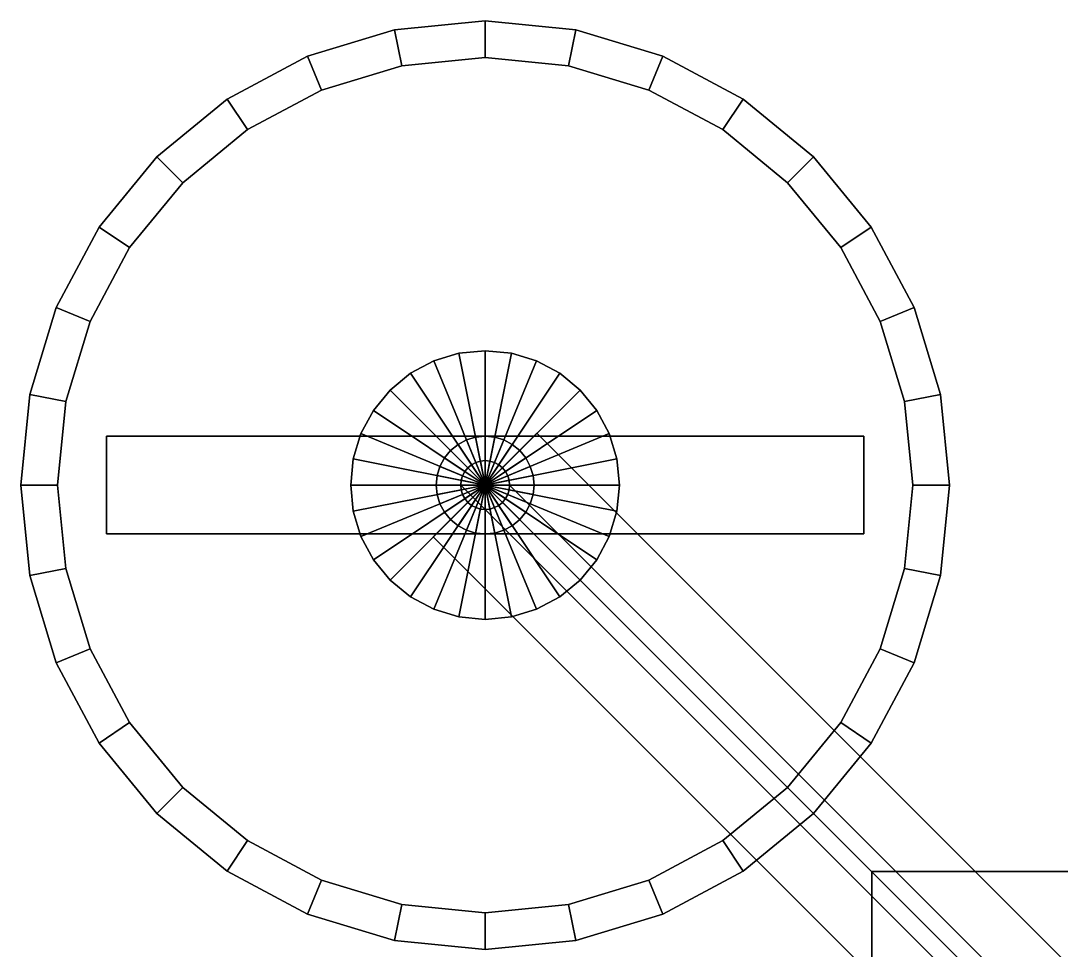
# Model space of a CAD drawing. Extents: x -65 to 400, y -475 to 105.
# Drawn here: x -50.82 to -8.25, y 12.79 to 50.82 of the extents above; entities that cross this region are included whole.
import ezdxf

# ---------------------------------------------------------------- set-up
doc = ezdxf.new("R2010")
doc.units = 0
for name, color, linetype in [('DRONE_FRAME', 8, 'CONTINUOUS'), ('DRONE_MOTORS', 1, 'CONTINUOUS'), ('GROUND', 8, 'CONTINUOUS'), ('POWER', 1, 'CONTINUOUS')]:
    doc.layers.add(name, color=color, linetype=linetype)

msp = doc.modelspace()

# ---------------------------------------------------------------- linework, layer by layer
at = {"layer": 'DRONE_FRAME'}
for points in [[(-31.82, 50.82), (-35.527, 50.455), (-35.527, 50.455, 23), (-31.82, 50.82, 23)], [(-31.82, 50.82), (-35.527, 50.455), (-35.234, 48.984), (-31.82, 49.32)], [(-31.82, 50.82, 23), (-35.527, 50.455, 23), (-35.234, 48.984, 23), (-31.82, 49.32, 23)], [(-28.113, 50.455), (-31.82, 50.82), (-31.82, 50.82, 23), (-28.113, 50.455, 23)], [(-28.113, 50.455), (-31.82, 50.82), (-31.82, 49.32), (-28.406, 48.984)], [(-28.113, 50.455, 23), (-31.82, 50.82, 23), (-31.82, 49.32, 23), (-28.406, 48.984, 23)], [(-35.527, 50.455), (-39.091, 49.374), (-39.091, 49.374, 23), (-35.527, 50.455, 23)], [(-35.527, 50.455), (-39.091, 49.374), (-38.517, 47.988), (-35.234, 48.984)], [(-35.527, 50.455, 23), (-39.091, 49.374, 23), (-38.517, 47.988, 23), (-35.234, 48.984, 23)], [(-24.549, 49.374), (-28.113, 50.455), (-28.406, 48.984), (-25.123, 47.988)], [(-24.549, 49.374, 23), (-28.113, 50.455, 23), (-28.406, 48.984, 23), (-25.123, 47.988, 23)], [(-24.549, 49.374), (-28.113, 50.455), (-28.113, 50.455, 23), (-24.549, 49.374, 23)], [(-39.091, 49.374), (-42.376, 47.618), (-42.376, 47.618, 23), (-39.091, 49.374, 23)], [(-39.091, 49.374), (-42.376, 47.618), (-41.542, 46.371), (-38.517, 47.988)], [(-39.091, 49.374, 23), (-42.376, 47.618, 23), (-41.542, 46.371, 23), (-38.517, 47.988, 23)], [(-35.234, 48.984), (-38.517, 47.988), (-38.517, 47.988, 23), (-35.234, 48.984, 23)], [(-31.82, 49.32), (-35.234, 48.984), (-35.234, 48.984, 23), (-31.82, 49.32, 23)], [(-28.406, 48.984), (-31.82, 49.32), (-31.82, 49.32, 23), (-28.406, 48.984, 23)], [(-25.123, 47.988), (-28.406, 48.984), (-28.406, 48.984, 23), (-25.123, 47.988, 23)], [(-21.264, 47.618), (-24.549, 49.374), (-25.123, 47.988), (-22.098, 46.371)], [(-21.264, 47.618, 23), (-24.549, 49.374, 23), (-25.123, 47.988, 23), (-22.098, 46.371, 23)], [(-21.264, 47.618), (-24.549, 49.374), (-24.549, 49.374, 23), (-21.264, 47.618, 23)], [(-38.517, 47.988), (-41.542, 46.371), (-41.542, 46.371, 23), (-38.517, 47.988, 23)], [(-22.098, 46.371), (-25.123, 47.988), (-25.123, 47.988, 23), (-22.098, 46.371, 23)], [(-42.376, 47.618), (-45.255, 45.255), (-45.255, 45.255, 23), (-42.376, 47.618, 23)], [(-42.376, 47.618), (-45.255, 45.255), (-44.194, 44.194), (-41.542, 46.371)], [(-42.376, 47.618, 23), (-45.255, 45.255, 23), (-44.194, 44.194, 23), (-41.542, 46.371, 23)], [(-18.385, 45.255), (-21.264, 47.618), (-22.098, 46.371), (-19.446, 44.194)], [(-18.385, 45.255, 23), (-21.264, 47.618, 23), (-22.098, 46.371, 23), (-19.446, 44.194, 23)], [(-18.385, 45.255), (-21.264, 47.618), (-21.264, 47.618, 23), (-18.385, 45.255, 23)], [(-41.542, 46.371), (-44.194, 44.194), (-44.194, 44.194, 23), (-41.542, 46.371, 23)], [(-19.446, 44.194), (-22.098, 46.371), (-22.098, 46.371, 23), (-19.446, 44.194, 23)], [(-45.255, 45.255), (-47.618, 42.376), (-47.618, 42.376, 23), (-45.255, 45.255, 23)], [(-45.255, 45.255), (-47.618, 42.376), (-46.371, 41.542), (-44.194, 44.194)], [(-45.255, 45.255, 23), (-47.618, 42.376, 23), (-46.371, 41.542, 23), (-44.194, 44.194, 23)], [(-16.022, 42.376), (-18.385, 45.255), (-19.446, 44.194), (-17.269, 41.542)], [(-16.022, 42.376, 23), (-18.385, 45.255, 23), (-19.446, 44.194, 23), (-17.269, 41.542, 23)], [(-16.022, 42.376), (-18.385, 45.255), (-18.385, 45.255, 23), (-16.022, 42.376, 23)], [(-44.194, 44.194), (-46.371, 41.542), (-46.371, 41.542, 23), (-44.194, 44.194, 23)], [(-17.269, 41.542), (-19.446, 44.194), (-19.446, 44.194, 23), (-17.269, 41.542, 23)], [(-47.618, 42.376), (-49.374, 39.091), (-49.374, 39.091, 23), (-47.618, 42.376, 23)], [(-47.618, 42.376), (-49.374, 39.091), (-47.988, 38.517), (-46.371, 41.542)], [(-47.618, 42.376, 23), (-49.374, 39.091, 23), (-47.988, 38.517, 23), (-46.371, 41.542, 23)], [(-14.266, 39.091), (-16.022, 42.376), (-17.269, 41.542), (-15.652, 38.517)], [(-14.266, 39.091, 23), (-16.022, 42.376, 23), (-17.269, 41.542, 23), (-15.652, 38.517, 23)], [(-14.266, 39.091), (-16.022, 42.376), (-16.022, 42.376, 23), (-14.266, 39.091, 23)], [(-46.371, 41.542), (-47.988, 38.517), (-47.988, 38.517, 23), (-46.371, 41.542, 23)], [(-15.652, 38.517), (-17.269, 41.542), (-17.269, 41.542, 23), (-15.652, 38.517, 23)], [(-49.374, 39.091), (-50.455, 35.527), (-50.455, 35.527, 23), (-49.374, 39.091, 23)], [(-49.374, 39.091), (-50.455, 35.527), (-48.984, 35.234), (-47.988, 38.517)], [(-49.374, 39.091, 23), (-50.455, 35.527, 23), (-48.984, 35.234, 23), (-47.988, 38.517, 23)], [(-13.185, 35.527), (-14.266, 39.091), (-15.652, 38.517), (-14.656, 35.234)], [(-13.185, 35.527, 23), (-14.266, 39.091, 23), (-15.652, 38.517, 23), (-14.656, 35.234, 23)], [(-13.185, 35.527), (-14.266, 39.091), (-14.266, 39.091, 23), (-13.185, 35.527, 23)], [(-47.988, 38.517), (-48.984, 35.234), (-48.984, 35.234, 23), (-47.988, 38.517, 23)], [(-14.656, 35.234), (-15.652, 38.517), (-15.652, 38.517, 23), (-14.656, 35.234, 23)], [(-50.455, 35.527), (-50.82, 31.82), (-50.82, 31.82, 23), (-50.455, 35.527, 23)], [(-50.455, 35.527), (-50.82, 31.82), (-49.32, 31.82), (-48.984, 35.234)], [(-50.455, 35.527, 23), (-50.82, 31.82, 23), (-49.32, 31.82, 23), (-48.984, 35.234, 23)], [(-12.82, 31.82), (-13.185, 35.527), (-14.656, 35.234), (-14.32, 31.82)], [(-12.82, 31.82, 23), (-13.185, 35.527, 23), (-14.656, 35.234, 23), (-14.32, 31.82, 23)], [(-12.82, 31.82), (-13.185, 35.527), (-13.185, 35.527, 23), (-12.82, 31.82, 23)], [(-48.984, 35.234), (-49.32, 31.82), (-49.32, 31.82, 23), (-48.984, 35.234, 23)], [(-14.32, 31.82), (-14.656, 35.234), (-14.656, 35.234, 23), (-14.32, 31.82, 23)], [(-2.121, -2.121), (-33.941, 29.699), (-29.699, 33.941), (2.121, 2.121)], [(-2.121, -2.121, 2.3), (-33.941, 29.699, 2.3), (-29.699, 33.941, 2.3), (2.121, 2.121, 2.3)], [(-33.941, 29.699), (-29.699, 33.941), (-29.699, 33.941, 2.3), (-33.941, 29.699, 2.3)], [(-29.699, 33.941), (2.121, 2.121), (2.121, 2.121, 2.3), (-29.699, 33.941, 2.3)], [(-50.82, 31.82), (-50.455, 28.113), (-50.455, 28.113, 23), (-50.82, 31.82, 23)], [(-50.82, 31.82), (-50.455, 28.113), (-48.984, 28.406), (-49.32, 31.82)], [(-50.82, 31.82, 23), (-50.455, 28.113, 23), (-48.984, 28.406, 23), (-49.32, 31.82, 23)], [(-49.32, 31.82), (-48.984, 28.406), (-48.984, 28.406, 23), (-49.32, 31.82, 23)], [(-13.185, 28.113), (-12.82, 31.82), (-14.32, 31.82), (-14.656, 28.406)], [(-13.185, 28.113, 23), (-12.82, 31.82, 23), (-14.32, 31.82, 23), (-14.656, 28.406, 23)], [(-14.656, 28.406), (-14.32, 31.82), (-14.32, 31.82, 23), (-14.656, 28.406, 23)], [(-13.185, 28.113), (-12.82, 31.82), (-12.82, 31.82, 23), (-13.185, 28.113, 23)], [(-2.121, -2.121), (-33.941, 29.699), (-33.941, 29.699, 2.3), (-2.121, -2.121, 2.3)], [(-50.455, 28.113), (-49.374, 24.549), (-47.988, 25.123), (-48.984, 28.406)], [(-50.455, 28.113, 23), (-49.374, 24.549, 23), (-47.988, 25.123, 23), (-48.984, 28.406, 23)], [(-50.455, 28.113), (-49.374, 24.549), (-49.374, 24.549, 23), (-50.455, 28.113, 23)], [(-48.984, 28.406), (-47.988, 25.123), (-47.988, 25.123, 23), (-48.984, 28.406, 23)], [(-14.266, 24.549), (-13.185, 28.113), (-14.656, 28.406), (-15.652, 25.123)], [(-14.266, 24.549, 23), (-13.185, 28.113, 23), (-14.656, 28.406, 23), (-15.652, 25.123, 23)], [(-15.652, 25.123), (-14.656, 28.406), (-14.656, 28.406, 23), (-15.652, 25.123, 23)], [(-14.266, 24.549), (-13.185, 28.113), (-13.185, 28.113, 23), (-14.266, 24.549, 23)], [(-49.374, 24.549), (-47.618, 21.264), (-46.371, 22.098), (-47.988, 25.123)], [(-49.374, 24.549, 23), (-47.618, 21.264, 23), (-46.371, 22.098, 23), (-47.988, 25.123, 23)], [(-47.988, 25.123), (-46.371, 22.098), (-46.371, 22.098, 23), (-47.988, 25.123, 23)], [(-16.022, 21.264), (-14.266, 24.549), (-15.652, 25.123), (-17.269, 22.098)], [(-16.022, 21.264, 23), (-14.266, 24.549, 23), (-15.652, 25.123, 23), (-17.269, 22.098, 23)], [(-17.269, 22.098), (-15.652, 25.123), (-15.652, 25.123, 23), (-17.269, 22.098, 23)], [(-49.374, 24.549), (-47.618, 21.264), (-47.618, 21.264, 23), (-49.374, 24.549, 23)], [(-16.022, 21.264), (-14.266, 24.549), (-14.266, 24.549, 23), (-16.022, 21.264, 23)], [(-47.618, 21.264), (-45.255, 18.385), (-44.194, 19.446), (-46.371, 22.098)], [(-47.618, 21.264, 23), (-45.255, 18.385, 23), (-44.194, 19.446, 23), (-46.371, 22.098, 23)], [(-46.371, 22.098), (-44.194, 19.446), (-44.194, 19.446, 23), (-46.371, 22.098, 23)], [(-18.385, 18.385), (-16.022, 21.264), (-17.269, 22.098), (-19.446, 19.446)], [(-18.385, 18.385, 23), (-16.022, 21.264, 23), (-17.269, 22.098, 23), (-19.446, 19.446, 23)], [(-19.446, 19.446), (-17.269, 22.098), (-17.269, 22.098, 23), (-19.446, 19.446, 23)], [(-47.618, 21.264), (-45.255, 18.385), (-45.255, 18.385, 23), (-47.618, 21.264, 23)], [(-18.385, 18.385), (-16.022, 21.264), (-16.022, 21.264, 23), (-18.385, 18.385, 23)], [(-45.255, 18.385), (-42.376, 16.022), (-41.542, 17.269), (-44.194, 19.446)], [(-45.255, 18.385, 23), (-42.376, 16.022, 23), (-41.542, 17.269, 23), (-44.194, 19.446, 23)], [(-44.194, 19.446), (-41.542, 17.269), (-41.542, 17.269, 23), (-44.194, 19.446, 23)], [(-21.264, 16.022), (-18.385, 18.385), (-19.446, 19.446), (-22.098, 17.269)], [(-21.264, 16.022, 23), (-18.385, 18.385, 23), (-19.446, 19.446, 23), (-22.098, 17.269, 23)], [(-22.098, 17.269), (-19.446, 19.446), (-19.446, 19.446, 23), (-22.098, 17.269, 23)], [(-45.255, 18.385), (-42.376, 16.022), (-42.376, 16.022, 23), (-45.255, 18.385, 23)], [(-21.264, 16.022), (-18.385, 18.385), (-18.385, 18.385, 23), (-21.264, 16.022, 23)], [(-42.376, 16.022), (-39.091, 14.266), (-38.517, 15.652), (-41.542, 17.269)], [(-42.376, 16.022, 23), (-39.091, 14.266, 23), (-38.517, 15.652, 23), (-41.542, 17.269, 23)], [(-41.542, 17.269), (-38.517, 15.652), (-38.517, 15.652, 23), (-41.542, 17.269, 23)], [(-24.549, 14.266), (-21.264, 16.022), (-22.098, 17.269), (-25.123, 15.652)], [(-24.549, 14.266, 23), (-21.264, 16.022, 23), (-22.098, 17.269, 23), (-25.123, 15.652, 23)], [(-25.123, 15.652), (-22.098, 17.269), (-22.098, 17.269, 23), (-25.123, 15.652, 23)], [(-42.376, 16.022), (-39.091, 14.266), (-39.091, 14.266, 23), (-42.376, 16.022, 23)], [(-24.549, 14.266), (-21.264, 16.022), (-21.264, 16.022, 23), (-24.549, 14.266, 23)], [(-16, -16), (16, -16), (16, 16), (-16, 16)], [(-16, -16, 2.3), (16, -16, 2.3), (16, 16, 2.3), (-16, 16, 2.3)], [(16, 16), (-16, 16), (-16, 16, 2.3), (16, 16, 2.3)], [(-16, 16), (-16, -16), (-16, -16, 2.3), (-16, 16, 2.3)], [(-39.091, 14.266), (-35.527, 13.185), (-35.234, 14.656), (-38.517, 15.652)], [(-39.091, 14.266, 23), (-35.527, 13.185, 23), (-35.234, 14.656, 23), (-38.517, 15.652, 23)], [(-38.517, 15.652), (-35.234, 14.656), (-35.234, 14.656, 23), (-38.517, 15.652, 23)], [(-28.113, 13.185), (-24.549, 14.266), (-25.123, 15.652), (-28.406, 14.656)], [(-28.113, 13.185, 23), (-24.549, 14.266, 23), (-25.123, 15.652, 23), (-28.406, 14.656, 23)], [(-28.406, 14.656), (-25.123, 15.652), (-25.123, 15.652, 23), (-28.406, 14.656, 23)], [(-35.527, 13.185), (-31.82, 12.82), (-31.82, 14.32), (-35.234, 14.656)], [(-35.527, 13.185, 23), (-31.82, 12.82, 23), (-31.82, 14.32, 23), (-35.234, 14.656, 23)], [(-35.234, 14.656), (-31.82, 14.32), (-31.82, 14.32, 23), (-35.234, 14.656, 23)], [(-31.82, 12.82), (-28.113, 13.185), (-28.406, 14.656), (-31.82, 14.32)], [(-31.82, 12.82, 23), (-28.113, 13.185, 23), (-28.406, 14.656, 23), (-31.82, 14.32, 23)], [(-31.82, 14.32), (-28.406, 14.656), (-28.406, 14.656, 23), (-31.82, 14.32, 23)], [(-39.091, 14.266), (-35.527, 13.185), (-35.527, 13.185, 23), (-39.091, 14.266, 23)], [(-28.113, 13.185), (-24.549, 14.266), (-24.549, 14.266, 23), (-28.113, 13.185, 23)], [(-35.527, 13.185), (-31.82, 12.82), (-31.82, 12.82, 23), (-35.527, 13.185, 23)], [(-31.82, 12.82), (-28.113, 13.185), (-28.113, 13.185, 23), (-31.82, 12.82, 23)]]:
    msp.add_3dface(points, dxfattribs=at)
at = {"layer": 'DRONE_MOTORS'}
for points in [[(-32.893, 37.214, 2.3), (-33.925, 36.901, 2.3), (-33.925, 36.901, 16.3), (-32.893, 37.214, 16.3)], [(-32.893, 37.214, 2.3), (-33.925, 36.901, 2.3), (-31.82, 31.82, 2.3)], [(-32.893, 37.214, 16.3), (-33.925, 36.901, 16.3), (-31.82, 31.82, 16.3)], [(-31.82, 37.32, 2.3), (-32.893, 37.214, 2.3), (-32.893, 37.214, 16.3), (-31.82, 37.32, 16.3)], [(-31.82, 37.32, 2.3), (-32.893, 37.214, 2.3), (-31.82, 31.82, 2.3)], [(-31.82, 37.32, 16.3), (-32.893, 37.214, 16.3), (-31.82, 31.82, 16.3)], [(-30.747, 37.214, 2.3), (-31.82, 37.32, 2.3), (-31.82, 37.32, 16.3), (-30.747, 37.214, 16.3)], [(-30.747, 37.214, 2.3), (-31.82, 37.32, 2.3), (-31.82, 31.82, 2.3)], [(-30.747, 37.214, 16.3), (-31.82, 37.32, 16.3), (-31.82, 31.82, 16.3)], [(-29.715, 36.901, 2.3), (-30.747, 37.214, 2.3), (-31.82, 31.82, 2.3)], [(-29.715, 36.901, 16.3), (-30.747, 37.214, 16.3), (-31.82, 31.82, 16.3)], [(-29.715, 36.901, 2.3), (-30.747, 37.214, 2.3), (-30.747, 37.214, 16.3), (-29.715, 36.901, 16.3)], [(-33.925, 36.901, 2.3), (-34.876, 36.393, 2.3), (-34.876, 36.393, 16.3), (-33.925, 36.901, 16.3)], [(-33.925, 36.901, 2.3), (-34.876, 36.393, 2.3), (-31.82, 31.82, 2.3)], [(-33.925, 36.901, 16.3), (-34.876, 36.393, 16.3), (-31.82, 31.82, 16.3)], [(-28.764, 36.393, 2.3), (-29.715, 36.901, 2.3), (-31.82, 31.82, 2.3)], [(-28.764, 36.393, 16.3), (-29.715, 36.901, 16.3), (-31.82, 31.82, 16.3)], [(-28.764, 36.393, 2.3), (-29.715, 36.901, 2.3), (-29.715, 36.901, 16.3), (-28.764, 36.393, 16.3)], [(-34.876, 36.393, 2.3), (-35.709, 35.709, 2.3), (-35.709, 35.709, 16.3), (-34.876, 36.393, 16.3)], [(-34.876, 36.393, 2.3), (-35.709, 35.709, 2.3), (-31.82, 31.82, 2.3)], [(-34.876, 36.393, 16.3), (-35.709, 35.709, 16.3), (-31.82, 31.82, 16.3)], [(-27.931, 35.709, 2.3), (-28.764, 36.393, 2.3), (-31.82, 31.82, 2.3)], [(-27.931, 35.709, 16.3), (-28.764, 36.393, 16.3), (-31.82, 31.82, 16.3)], [(-27.931, 35.709, 2.3), (-28.764, 36.393, 2.3), (-28.764, 36.393, 16.3), (-27.931, 35.709, 16.3)], [(-35.709, 35.709, 2.3), (-36.393, 34.876, 2.3), (-36.393, 34.876, 16.3), (-35.709, 35.709, 16.3)], [(-35.709, 35.709, 2.3), (-36.393, 34.876, 2.3), (-31.82, 31.82, 2.3)], [(-35.709, 35.709, 16.3), (-36.393, 34.876, 16.3), (-31.82, 31.82, 16.3)], [(-27.247, 34.876, 2.3), (-27.931, 35.709, 2.3), (-31.82, 31.82, 2.3)], [(-27.247, 34.876, 16.3), (-27.931, 35.709, 16.3), (-31.82, 31.82, 16.3)], [(-27.247, 34.876, 2.3), (-27.931, 35.709, 2.3), (-27.931, 35.709, 16.3), (-27.247, 34.876, 16.3)], [(-36.393, 34.876, 2.3), (-36.901, 33.925, 2.3), (-36.901, 33.925, 16.3), (-36.393, 34.876, 16.3)], [(-36.393, 34.876, 2.3), (-36.901, 33.925, 2.3), (-31.82, 31.82, 2.3)], [(-36.393, 34.876, 16.3), (-36.901, 33.925, 16.3), (-31.82, 31.82, 16.3)], [(-26.739, 33.925, 2.3), (-27.247, 34.876, 2.3), (-31.82, 31.82, 2.3)], [(-26.739, 33.925, 16.3), (-27.247, 34.876, 16.3), (-31.82, 31.82, 16.3)], [(-26.739, 33.925, 2.3), (-27.247, 34.876, 2.3), (-27.247, 34.876, 16.3), (-26.739, 33.925, 16.3)], [(-47.32, 29.82, 20), (-16.32, 29.82, 20), (-16.32, 33.82, 20), (-47.32, 33.82, 20)], [(-47.32, 29.82, 20.8), (-16.32, 29.82, 20.8), (-16.32, 33.82, 20.8), (-47.32, 33.82, 20.8)], [(-16.32, 33.82, 20), (-47.32, 33.82, 20), (-47.32, 33.82, 20.8), (-16.32, 33.82, 20.8)], [(-47.32, 33.82, 20), (-47.32, 29.82, 20), (-47.32, 29.82, 20.8), (-47.32, 33.82, 20.8)], [(-36.901, 33.925, 2.3), (-37.214, 32.893, 2.3), (-37.214, 32.893, 16.3), (-36.901, 33.925, 16.3)], [(-36.901, 33.925, 2.3), (-37.214, 32.893, 2.3), (-31.82, 31.82, 2.3)], [(-36.901, 33.925, 16.3), (-37.214, 32.893, 16.3), (-31.82, 31.82, 16.3)], [(-32.585, 33.668, 20), (-32.931, 33.483, 20), (-32.931, 33.483, 21), (-32.585, 33.668, 21)], [(-32.585, 33.668, 20), (-32.931, 33.483, 20), (-31.82, 31.82, 20)], [(-32.585, 33.668, 21), (-32.931, 33.483, 21), (-31.82, 31.82, 21)], [(-32.21, 33.782, 20), (-32.585, 33.668, 20), (-32.585, 33.668, 21), (-32.21, 33.782, 21)], [(-32.21, 33.782, 20), (-32.585, 33.668, 20), (-31.82, 31.82, 20)], [(-32.21, 33.782, 21), (-32.585, 33.668, 21), (-31.82, 31.82, 21)], [(-31.82, 33.82, 20), (-32.21, 33.782, 20), (-32.21, 33.782, 21), (-31.82, 33.82, 21)], [(-31.82, 33.82, 20), (-32.21, 33.782, 20), (-31.82, 31.82, 20)], [(-31.82, 33.82, 21), (-32.21, 33.782, 21), (-31.82, 31.82, 21)], [(-26.426, 32.893, 2.3), (-26.739, 33.925, 2.3), (-31.82, 31.82, 2.3)], [(-26.426, 32.893, 16.3), (-26.739, 33.925, 16.3), (-31.82, 31.82, 16.3)], [(-31.43, 33.782, 20), (-31.82, 33.82, 20), (-31.82, 33.82, 21), (-31.43, 33.782, 21)], [(-31.43, 33.782, 20), (-31.82, 33.82, 20), (-31.82, 31.82, 20)], [(-31.43, 33.782, 21), (-31.82, 33.82, 21), (-31.82, 31.82, 21)], [(-31.055, 33.668, 20), (-31.43, 33.782, 20), (-31.82, 31.82, 20)], [(-31.055, 33.668, 21), (-31.43, 33.782, 21), (-31.82, 31.82, 21)], [(-30.709, 33.483, 20), (-31.055, 33.668, 20), (-31.82, 31.82, 20)], [(-30.709, 33.483, 21), (-31.055, 33.668, 21), (-31.82, 31.82, 21)], [(-31.055, 33.668, 20), (-31.43, 33.782, 20), (-31.43, 33.782, 21), (-31.055, 33.668, 21)], [(-30.709, 33.483, 20), (-31.055, 33.668, 20), (-31.055, 33.668, 21), (-30.709, 33.483, 21)], [(-26.426, 32.893, 2.3), (-26.739, 33.925, 2.3), (-26.739, 33.925, 16.3), (-26.426, 32.893, 16.3)], [(-16.32, 29.82, 20), (-16.32, 33.82, 20), (-16.32, 33.82, 20.8), (-16.32, 29.82, 20.8)], [(-33.234, 33.234, 20), (-33.483, 32.931, 20), (-33.483, 32.931, 21), (-33.234, 33.234, 21)], [(-33.234, 33.234, 20), (-33.483, 32.931, 20), (-31.82, 31.82, 20)], [(-33.234, 33.234, 21), (-33.483, 32.931, 21), (-31.82, 31.82, 21)], [(-32.931, 33.483, 20), (-33.234, 33.234, 20), (-33.234, 33.234, 21), (-32.931, 33.483, 21)], [(-32.931, 33.483, 20), (-33.234, 33.234, 20), (-31.82, 31.82, 20)], [(-32.931, 33.483, 21), (-33.234, 33.234, 21), (-31.82, 31.82, 21)], [(-30.406, 33.234, 20), (-30.709, 33.483, 20), (-31.82, 31.82, 20)], [(-30.406, 33.234, 21), (-30.709, 33.483, 21), (-31.82, 31.82, 21)], [(-30.157, 32.931, 20), (-30.406, 33.234, 20), (-31.82, 31.82, 20)], [(-30.157, 32.931, 21), (-30.406, 33.234, 21), (-31.82, 31.82, 21)], [(-30.406, 33.234, 20), (-30.709, 33.483, 20), (-30.709, 33.483, 21), (-30.406, 33.234, 21)], [(-30.157, 32.931, 20), (-30.406, 33.234, 20), (-30.406, 33.234, 21), (-30.157, 32.931, 21)], [(-37.214, 32.893, 2.3), (-37.32, 31.82, 2.3), (-37.32, 31.82, 16.3), (-37.214, 32.893, 16.3)], [(-37.214, 32.893, 2.3), (-37.32, 31.82, 2.3), (-31.82, 31.82, 2.3)], [(-37.214, 32.893, 16.3), (-37.32, 31.82, 16.3), (-31.82, 31.82, 16.3)], [(-33.483, 32.931, 20), (-33.668, 32.585, 20), (-33.668, 32.585, 21), (-33.483, 32.931, 21)], [(-33.483, 32.931, 20), (-33.668, 32.585, 20), (-31.82, 31.82, 20)], [(-33.483, 32.931, 21), (-33.668, 32.585, 21), (-31.82, 31.82, 21)], [(-32.015, 32.801, 16.3), (-32.203, 32.744, 16.3), (-32.203, 32.744, 20.3), (-32.015, 32.801, 20.3)], [(-32.015, 32.801, 16.3), (-32.203, 32.744, 16.3), (-31.82, 31.82, 16.3)], [(-32.015, 32.801, 20.3), (-32.203, 32.744, 20.3), (-31.82, 31.82, 20.3)], [(-31.82, 32.82, 16.3), (-32.015, 32.801, 16.3), (-32.015, 32.801, 20.3), (-31.82, 32.82, 20.3)], [(-31.82, 32.82, 16.3), (-32.015, 32.801, 16.3), (-31.82, 31.82, 16.3)], [(-31.82, 32.82, 20.3), (-32.015, 32.801, 20.3), (-31.82, 31.82, 20.3)], [(-29.972, 32.585, 20), (-30.157, 32.931, 20), (-31.82, 31.82, 20)], [(-29.972, 32.585, 21), (-30.157, 32.931, 21), (-31.82, 31.82, 21)], [(-26.32, 31.82, 2.3), (-26.426, 32.893, 2.3), (-31.82, 31.82, 2.3)], [(-26.32, 31.82, 16.3), (-26.426, 32.893, 16.3), (-31.82, 31.82, 16.3)], [(-31.625, 32.801, 16.3), (-31.82, 32.82, 16.3), (-31.82, 32.82, 20.3), (-31.625, 32.801, 20.3)], [(-31.625, 32.801, 16.3), (-31.82, 32.82, 16.3), (-31.82, 31.82, 16.3)], [(-31.625, 32.801, 20.3), (-31.82, 32.82, 20.3), (-31.82, 31.82, 20.3)], [(-31.437, 32.744, 16.3), (-31.625, 32.801, 16.3), (-31.82, 31.82, 16.3)], [(-31.437, 32.744, 20.3), (-31.625, 32.801, 20.3), (-31.82, 31.82, 20.3)], [(-31.437, 32.744, 16.3), (-31.625, 32.801, 16.3), (-31.625, 32.801, 20.3), (-31.437, 32.744, 20.3)], [(-29.972, 32.585, 20), (-30.157, 32.931, 20), (-30.157, 32.931, 21), (-29.972, 32.585, 21)], [(-26.32, 31.82, 2.3), (-26.426, 32.893, 2.3), (-26.426, 32.893, 16.3), (-26.32, 31.82, 16.3)], [(-33.668, 32.585, 20), (-33.782, 32.21, 20), (-33.782, 32.21, 21), (-33.668, 32.585, 21)], [(-33.668, 32.585, 20), (-33.782, 32.21, 20), (-31.82, 31.82, 20)], [(-33.668, 32.585, 21), (-33.782, 32.21, 21), (-31.82, 31.82, 21)], [(-32.651, 32.376, 16.3), (-32.744, 32.203, 16.3), (-32.744, 32.203, 20.3), (-32.651, 32.376, 20.3)], [(-32.651, 32.376, 16.3), (-32.744, 32.203, 16.3), (-31.82, 31.82, 16.3)], [(-32.651, 32.376, 20.3), (-32.744, 32.203, 20.3), (-31.82, 31.82, 20.3)], [(-32.527, 32.527, 16.3), (-32.651, 32.376, 16.3), (-32.651, 32.376, 20.3), (-32.527, 32.527, 20.3)], [(-32.527, 32.527, 16.3), (-32.651, 32.376, 16.3), (-31.82, 31.82, 16.3)], [(-32.527, 32.527, 20.3), (-32.651, 32.376, 20.3), (-31.82, 31.82, 20.3)], [(-32.376, 32.651, 16.3), (-32.527, 32.527, 16.3), (-32.527, 32.527, 20.3), (-32.376, 32.651, 20.3)], [(-32.376, 32.651, 16.3), (-32.527, 32.527, 16.3), (-31.82, 31.82, 16.3)], [(-32.376, 32.651, 20.3), (-32.527, 32.527, 20.3), (-31.82, 31.82, 20.3)], [(-32.203, 32.744, 16.3), (-32.376, 32.651, 16.3), (-32.376, 32.651, 20.3), (-32.203, 32.744, 20.3)], [(-32.203, 32.744, 16.3), (-32.376, 32.651, 16.3), (-31.82, 31.82, 16.3)], [(-32.203, 32.744, 20.3), (-32.376, 32.651, 20.3), (-31.82, 31.82, 20.3)], [(-31.264, 32.651, 16.3), (-31.437, 32.744, 16.3), (-31.82, 31.82, 16.3)], [(-31.264, 32.651, 20.3), (-31.437, 32.744, 20.3), (-31.82, 31.82, 20.3)], [(-31.113, 32.527, 16.3), (-31.264, 32.651, 16.3), (-31.82, 31.82, 16.3)], [(-31.113, 32.527, 20.3), (-31.264, 32.651, 20.3), (-31.82, 31.82, 20.3)], [(-29.858, 32.21, 20), (-29.972, 32.585, 20), (-31.82, 31.82, 20)], [(-29.858, 32.21, 21), (-29.972, 32.585, 21), (-31.82, 31.82, 21)], [(-30.989, 32.376, 16.3), (-31.113, 32.527, 16.3), (-31.82, 31.82, 16.3)], [(-30.989, 32.376, 20.3), (-31.113, 32.527, 20.3), (-31.82, 31.82, 20.3)], [(-30.896, 32.203, 16.3), (-30.989, 32.376, 16.3), (-31.82, 31.82, 16.3)], [(-30.896, 32.203, 20.3), (-30.989, 32.376, 20.3), (-31.82, 31.82, 20.3)], [(-31.264, 32.651, 16.3), (-31.437, 32.744, 16.3), (-31.437, 32.744, 20.3), (-31.264, 32.651, 20.3)], [(-31.113, 32.527, 16.3), (-31.264, 32.651, 16.3), (-31.264, 32.651, 20.3), (-31.113, 32.527, 20.3)], [(-30.989, 32.376, 16.3), (-31.113, 32.527, 16.3), (-31.113, 32.527, 20.3), (-30.989, 32.376, 20.3)], [(-30.896, 32.203, 16.3), (-30.989, 32.376, 16.3), (-30.989, 32.376, 20.3), (-30.896, 32.203, 20.3)], [(-29.858, 32.21, 20), (-29.972, 32.585, 20), (-29.972, 32.585, 21), (-29.858, 32.21, 21)], [(-33.782, 32.21, 20), (-33.82, 31.82, 20), (-33.82, 31.82, 21), (-33.782, 32.21, 21)], [(-33.782, 32.21, 20), (-33.82, 31.82, 20), (-31.82, 31.82, 20)], [(-33.782, 32.21, 21), (-33.82, 31.82, 21), (-31.82, 31.82, 21)], [(-32.801, 32.015, 16.3), (-32.82, 31.82, 16.3), (-32.82, 31.82, 20.3), (-32.801, 32.015, 20.3)], [(-32.801, 32.015, 16.3), (-32.82, 31.82, 16.3), (-31.82, 31.82, 16.3)], [(-32.801, 32.015, 20.3), (-32.82, 31.82, 20.3), (-31.82, 31.82, 20.3)], [(-32.744, 32.203, 16.3), (-32.801, 32.015, 16.3), (-32.801, 32.015, 20.3), (-32.744, 32.203, 20.3)], [(-32.744, 32.203, 16.3), (-32.801, 32.015, 16.3), (-31.82, 31.82, 16.3)], [(-32.744, 32.203, 20.3), (-32.801, 32.015, 20.3), (-31.82, 31.82, 20.3)], [(-29.82, 31.82, 20), (-29.858, 32.21, 20), (-31.82, 31.82, 20)], [(-29.82, 31.82, 21), (-29.858, 32.21, 21), (-31.82, 31.82, 21)], [(-30.839, 32.015, 16.3), (-30.896, 32.203, 16.3), (-31.82, 31.82, 16.3)], [(-30.839, 32.015, 20.3), (-30.896, 32.203, 20.3), (-31.82, 31.82, 20.3)], [(-30.82, 31.82, 16.3), (-30.839, 32.015, 16.3), (-31.82, 31.82, 16.3)], [(-30.82, 31.82, 20.3), (-30.839, 32.015, 20.3), (-31.82, 31.82, 20.3)], [(-30.839, 32.015, 16.3), (-30.896, 32.203, 16.3), (-30.896, 32.203, 20.3), (-30.839, 32.015, 20.3)], [(-30.82, 31.82, 16.3), (-30.839, 32.015, 16.3), (-30.839, 32.015, 20.3), (-30.82, 31.82, 20.3)], [(-29.82, 31.82, 20), (-29.858, 32.21, 20), (-29.858, 32.21, 21), (-29.82, 31.82, 21)], [(-37.32, 31.82, 2.3), (-37.214, 30.747, 2.3), (-37.214, 30.747, 16.3), (-37.32, 31.82, 16.3)], [(-37.32, 31.82, 2.3), (-37.214, 30.747, 2.3), (-31.82, 31.82, 2.3)], [(-37.32, 31.82, 16.3), (-37.214, 30.747, 16.3), (-31.82, 31.82, 16.3)], [(-37.214, 30.747, 2.3), (-36.901, 29.715, 2.3), (-31.82, 31.82, 2.3)], [(-37.214, 30.747, 16.3), (-36.901, 29.715, 16.3), (-31.82, 31.82, 16.3)], [(-36.901, 29.715, 2.3), (-36.393, 28.764, 2.3), (-31.82, 31.82, 2.3)], [(-36.901, 29.715, 16.3), (-36.393, 28.764, 16.3), (-31.82, 31.82, 16.3)], [(-36.393, 28.764, 2.3), (-35.709, 27.931, 2.3), (-31.82, 31.82, 2.3)], [(-36.393, 28.764, 16.3), (-35.709, 27.931, 16.3), (-31.82, 31.82, 16.3)], [(-35.709, 27.931, 2.3), (-34.876, 27.247, 2.3), (-31.82, 31.82, 2.3)], [(-35.709, 27.931, 16.3), (-34.876, 27.247, 16.3), (-31.82, 31.82, 16.3)], [(-34.876, 27.247, 2.3), (-33.925, 26.739, 2.3), (-31.82, 31.82, 2.3)], [(-34.876, 27.247, 16.3), (-33.925, 26.739, 16.3), (-31.82, 31.82, 16.3)], [(-33.925, 26.739, 2.3), (-32.893, 26.426, 2.3), (-31.82, 31.82, 2.3)], [(-33.925, 26.739, 16.3), (-32.893, 26.426, 16.3), (-31.82, 31.82, 16.3)], [(-33.82, 31.82, 20), (-33.782, 31.43, 20), (-33.782, 31.43, 21), (-33.82, 31.82, 21)], [(-33.82, 31.82, 20), (-33.782, 31.43, 20), (-31.82, 31.82, 20)], [(-33.82, 31.82, 21), (-33.782, 31.43, 21), (-31.82, 31.82, 21)], [(-33.782, 31.43, 20), (-33.668, 31.055, 20), (-31.82, 31.82, 20)], [(-33.782, 31.43, 21), (-33.668, 31.055, 21), (-31.82, 31.82, 21)], [(-33.668, 31.055, 20), (-33.483, 30.709, 20), (-31.82, 31.82, 20)], [(-33.668, 31.055, 21), (-33.483, 30.709, 21), (-31.82, 31.82, 21)], [(-33.483, 30.709, 20), (-33.234, 30.406, 20), (-31.82, 31.82, 20)], [(-33.483, 30.709, 21), (-33.234, 30.406, 21), (-31.82, 31.82, 21)], [(-33.234, 30.406, 20), (-32.931, 30.157, 20), (-31.82, 31.82, 20)], [(-33.234, 30.406, 21), (-32.931, 30.157, 21), (-31.82, 31.82, 21)], [(-32.931, 30.157, 20), (-32.585, 29.972, 20), (-31.82, 31.82, 20)], [(-32.931, 30.157, 21), (-32.585, 29.972, 21), (-31.82, 31.82, 21)], [(-32.893, 26.426, 2.3), (-31.82, 26.32, 2.3), (-31.82, 31.82, 2.3)], [(-32.893, 26.426, 16.3), (-31.82, 26.32, 16.3), (-31.82, 31.82, 16.3)], [(-32.82, 31.82, 16.3), (-32.801, 31.625, 16.3), (-32.801, 31.625, 20.3), (-32.82, 31.82, 20.3)], [(-32.82, 31.82, 16.3), (-32.801, 31.625, 16.3), (-31.82, 31.82, 16.3)], [(-32.82, 31.82, 20.3), (-32.801, 31.625, 20.3), (-31.82, 31.82, 20.3)], [(-32.801, 31.625, 16.3), (-32.744, 31.437, 16.3), (-31.82, 31.82, 16.3)], [(-32.801, 31.625, 20.3), (-32.744, 31.437, 20.3), (-31.82, 31.82, 20.3)], [(-32.801, 31.625, 16.3), (-32.744, 31.437, 16.3), (-32.744, 31.437, 20.3), (-32.801, 31.625, 20.3)], [(-32.744, 31.437, 16.3), (-32.651, 31.264, 16.3), (-31.82, 31.82, 16.3)], [(-32.744, 31.437, 20.3), (-32.651, 31.264, 20.3), (-31.82, 31.82, 20.3)], [(-32.651, 31.264, 16.3), (-32.527, 31.113, 16.3), (-31.82, 31.82, 16.3)], [(-32.651, 31.264, 20.3), (-32.527, 31.113, 20.3), (-31.82, 31.82, 20.3)], [(-32.585, 29.972, 20), (-32.21, 29.858, 20), (-31.82, 31.82, 20)], [(-32.585, 29.972, 21), (-32.21, 29.858, 21), (-31.82, 31.82, 21)], [(-32.527, 31.113, 16.3), (-32.376, 30.989, 16.3), (-31.82, 31.82, 16.3)], [(-32.527, 31.113, 20.3), (-32.376, 30.989, 20.3), (-31.82, 31.82, 20.3)], [(-32.376, 30.989, 16.3), (-32.203, 30.896, 16.3), (-31.82, 31.82, 16.3)], [(-32.376, 30.989, 20.3), (-32.203, 30.896, 20.3), (-31.82, 31.82, 20.3)], [(-32.21, 29.858, 20), (-31.82, 29.82, 20), (-31.82, 31.82, 20)], [(-32.21, 29.858, 21), (-31.82, 29.82, 21), (-31.82, 31.82, 21)], [(-32.203, 30.896, 16.3), (-32.015, 30.839, 16.3), (-31.82, 31.82, 16.3)], [(-32.203, 30.896, 20.3), (-32.015, 30.839, 20.3), (-31.82, 31.82, 20.3)], [(-32.015, 30.839, 16.3), (-31.82, 30.82, 16.3), (-31.82, 31.82, 16.3)], [(-32.015, 30.839, 20.3), (-31.82, 30.82, 20.3), (-31.82, 31.82, 20.3)], [(-31.82, 26.32, 2.3), (-30.747, 26.426, 2.3), (-31.82, 31.82, 2.3)], [(-31.82, 26.32, 16.3), (-30.747, 26.426, 16.3), (-31.82, 31.82, 16.3)], [(-30.747, 26.426, 2.3), (-29.715, 26.739, 2.3), (-31.82, 31.82, 2.3)], [(-30.747, 26.426, 16.3), (-29.715, 26.739, 16.3), (-31.82, 31.82, 16.3)], [(-29.715, 26.739, 2.3), (-28.764, 27.247, 2.3), (-31.82, 31.82, 2.3)], [(-29.715, 26.739, 16.3), (-28.764, 27.247, 16.3), (-31.82, 31.82, 16.3)], [(-28.764, 27.247, 2.3), (-27.931, 27.931, 2.3), (-31.82, 31.82, 2.3)], [(-28.764, 27.247, 16.3), (-27.931, 27.931, 16.3), (-31.82, 31.82, 16.3)], [(-27.931, 27.931, 2.3), (-27.247, 28.764, 2.3), (-31.82, 31.82, 2.3)], [(-27.931, 27.931, 16.3), (-27.247, 28.764, 16.3), (-31.82, 31.82, 16.3)], [(-27.247, 28.764, 2.3), (-26.739, 29.715, 2.3), (-31.82, 31.82, 2.3)], [(-27.247, 28.764, 16.3), (-26.739, 29.715, 16.3), (-31.82, 31.82, 16.3)], [(-26.739, 29.715, 2.3), (-26.426, 30.747, 2.3), (-31.82, 31.82, 2.3)], [(-26.739, 29.715, 16.3), (-26.426, 30.747, 16.3), (-31.82, 31.82, 16.3)], [(-26.426, 30.747, 2.3), (-26.32, 31.82, 2.3), (-31.82, 31.82, 2.3)], [(-26.426, 30.747, 16.3), (-26.32, 31.82, 16.3), (-31.82, 31.82, 16.3)], [(-31.82, 30.82, 16.3), (-31.625, 30.839, 16.3), (-31.82, 31.82, 16.3)], [(-31.82, 30.82, 20.3), (-31.625, 30.839, 20.3), (-31.82, 31.82, 20.3)], [(-31.625, 30.839, 16.3), (-31.437, 30.896, 16.3), (-31.82, 31.82, 16.3)], [(-31.625, 30.839, 20.3), (-31.437, 30.896, 20.3), (-31.82, 31.82, 20.3)], [(-31.437, 30.896, 16.3), (-31.264, 30.989, 16.3), (-31.82, 31.82, 16.3)], [(-31.437, 30.896, 20.3), (-31.264, 30.989, 20.3), (-31.82, 31.82, 20.3)], [(-31.264, 30.989, 16.3), (-31.113, 31.113, 16.3), (-31.82, 31.82, 16.3)], [(-31.264, 30.989, 20.3), (-31.113, 31.113, 20.3), (-31.82, 31.82, 20.3)], [(-31.113, 31.113, 16.3), (-30.989, 31.264, 16.3), (-31.82, 31.82, 16.3)], [(-31.113, 31.113, 20.3), (-30.989, 31.264, 20.3), (-31.82, 31.82, 20.3)], [(-30.989, 31.264, 16.3), (-30.896, 31.437, 16.3), (-31.82, 31.82, 16.3)], [(-30.989, 31.264, 20.3), (-30.896, 31.437, 20.3), (-31.82, 31.82, 20.3)], [(-30.896, 31.437, 16.3), (-30.839, 31.625, 16.3), (-31.82, 31.82, 16.3)], [(-30.896, 31.437, 20.3), (-30.839, 31.625, 20.3), (-31.82, 31.82, 20.3)], [(-30.839, 31.625, 16.3), (-30.82, 31.82, 16.3), (-31.82, 31.82, 16.3)], [(-30.839, 31.625, 20.3), (-30.82, 31.82, 20.3), (-31.82, 31.82, 20.3)], [(-31.82, 29.82, 20), (-31.43, 29.858, 20), (-31.82, 31.82, 20)], [(-31.82, 29.82, 21), (-31.43, 29.858, 21), (-31.82, 31.82, 21)], [(-31.43, 29.858, 20), (-31.055, 29.972, 20), (-31.82, 31.82, 20)], [(-31.43, 29.858, 21), (-31.055, 29.972, 21), (-31.82, 31.82, 21)], [(-31.055, 29.972, 20), (-30.709, 30.157, 20), (-31.82, 31.82, 20)], [(-31.055, 29.972, 21), (-30.709, 30.157, 21), (-31.82, 31.82, 21)], [(-30.709, 30.157, 20), (-30.406, 30.406, 20), (-31.82, 31.82, 20)], [(-30.709, 30.157, 21), (-30.406, 30.406, 21), (-31.82, 31.82, 21)], [(-30.406, 30.406, 20), (-30.157, 30.709, 20), (-31.82, 31.82, 20)], [(-30.406, 30.406, 21), (-30.157, 30.709, 21), (-31.82, 31.82, 21)], [(-30.157, 30.709, 20), (-29.972, 31.055, 20), (-31.82, 31.82, 20)], [(-30.157, 30.709, 21), (-29.972, 31.055, 21), (-31.82, 31.82, 21)], [(-29.972, 31.055, 20), (-29.858, 31.43, 20), (-31.82, 31.82, 20)], [(-29.972, 31.055, 21), (-29.858, 31.43, 21), (-31.82, 31.82, 21)], [(-29.858, 31.43, 20), (-29.82, 31.82, 20), (-31.82, 31.82, 20)], [(-29.858, 31.43, 21), (-29.82, 31.82, 21), (-31.82, 31.82, 21)], [(-30.896, 31.437, 16.3), (-30.839, 31.625, 16.3), (-30.839, 31.625, 20.3), (-30.896, 31.437, 20.3)], [(-30.839, 31.625, 16.3), (-30.82, 31.82, 16.3), (-30.82, 31.82, 20.3), (-30.839, 31.625, 20.3)], [(-29.858, 31.43, 20), (-29.82, 31.82, 20), (-29.82, 31.82, 21), (-29.858, 31.43, 21)], [(-26.426, 30.747, 2.3), (-26.32, 31.82, 2.3), (-26.32, 31.82, 16.3), (-26.426, 30.747, 16.3)], [(-33.782, 31.43, 20), (-33.668, 31.055, 20), (-33.668, 31.055, 21), (-33.782, 31.43, 21)], [(-32.744, 31.437, 16.3), (-32.651, 31.264, 16.3), (-32.651, 31.264, 20.3), (-32.744, 31.437, 20.3)], [(-32.651, 31.264, 16.3), (-32.527, 31.113, 16.3), (-32.527, 31.113, 20.3), (-32.651, 31.264, 20.3)], [(-32.527, 31.113, 16.3), (-32.376, 30.989, 16.3), (-32.376, 30.989, 20.3), (-32.527, 31.113, 20.3)], [(-31.264, 30.989, 16.3), (-31.113, 31.113, 16.3), (-31.113, 31.113, 20.3), (-31.264, 30.989, 20.3)], [(-31.113, 31.113, 16.3), (-30.989, 31.264, 16.3), (-30.989, 31.264, 20.3), (-31.113, 31.113, 20.3)], [(-30.989, 31.264, 16.3), (-30.896, 31.437, 16.3), (-30.896, 31.437, 20.3), (-30.989, 31.264, 20.3)], [(-29.972, 31.055, 20), (-29.858, 31.43, 20), (-29.858, 31.43, 21), (-29.972, 31.055, 21)], [(-37.214, 30.747, 2.3), (-36.901, 29.715, 2.3), (-36.901, 29.715, 16.3), (-37.214, 30.747, 16.3)], [(-33.668, 31.055, 20), (-33.483, 30.709, 20), (-33.483, 30.709, 21), (-33.668, 31.055, 21)], [(-33.483, 30.709, 20), (-33.234, 30.406, 20), (-33.234, 30.406, 21), (-33.483, 30.709, 21)], [(-32.376, 30.989, 16.3), (-32.203, 30.896, 16.3), (-32.203, 30.896, 20.3), (-32.376, 30.989, 20.3)], [(-32.203, 30.896, 16.3), (-32.015, 30.839, 16.3), (-32.015, 30.839, 20.3), (-32.203, 30.896, 20.3)], [(-32.015, 30.839, 16.3), (-31.82, 30.82, 16.3), (-31.82, 30.82, 20.3), (-32.015, 30.839, 20.3)], [(-31.82, 30.82, 16.3), (-31.625, 30.839, 16.3), (-31.625, 30.839, 20.3), (-31.82, 30.82, 20.3)], [(-31.625, 30.839, 16.3), (-31.437, 30.896, 16.3), (-31.437, 30.896, 20.3), (-31.625, 30.839, 20.3)], [(-31.437, 30.896, 16.3), (-31.264, 30.989, 16.3), (-31.264, 30.989, 20.3), (-31.437, 30.896, 20.3)], [(-30.406, 30.406, 20), (-30.157, 30.709, 20), (-30.157, 30.709, 21), (-30.406, 30.406, 21)], [(-30.157, 30.709, 20), (-29.972, 31.055, 20), (-29.972, 31.055, 21), (-30.157, 30.709, 21)], [(-26.739, 29.715, 2.3), (-26.426, 30.747, 2.3), (-26.426, 30.747, 16.3), (-26.739, 29.715, 16.3)], [(-33.234, 30.406, 20), (-32.931, 30.157, 20), (-32.931, 30.157, 21), (-33.234, 30.406, 21)], [(-30.709, 30.157, 20), (-30.406, 30.406, 20), (-30.406, 30.406, 21), (-30.709, 30.157, 21)], [(-47.32, 29.82, 20), (-16.32, 29.82, 20), (-16.32, 29.82, 20.8), (-47.32, 29.82, 20.8)], [(-32.931, 30.157, 20), (-32.585, 29.972, 20), (-32.585, 29.972, 21), (-32.931, 30.157, 21)], [(-32.585, 29.972, 20), (-32.21, 29.858, 20), (-32.21, 29.858, 21), (-32.585, 29.972, 21)], [(-32.21, 29.858, 20), (-31.82, 29.82, 20), (-31.82, 29.82, 21), (-32.21, 29.858, 21)], [(-31.82, 29.82, 20), (-31.43, 29.858, 20), (-31.43, 29.858, 21), (-31.82, 29.82, 21)], [(-31.43, 29.858, 20), (-31.055, 29.972, 20), (-31.055, 29.972, 21), (-31.43, 29.858, 21)], [(-31.055, 29.972, 20), (-30.709, 30.157, 20), (-30.709, 30.157, 21), (-31.055, 29.972, 21)], [(-36.901, 29.715, 2.3), (-36.393, 28.764, 2.3), (-36.393, 28.764, 16.3), (-36.901, 29.715, 16.3)], [(-27.247, 28.764, 2.3), (-26.739, 29.715, 2.3), (-26.739, 29.715, 16.3), (-27.247, 28.764, 16.3)], [(-36.393, 28.764, 2.3), (-35.709, 27.931, 2.3), (-35.709, 27.931, 16.3), (-36.393, 28.764, 16.3)], [(-27.931, 27.931, 2.3), (-27.247, 28.764, 2.3), (-27.247, 28.764, 16.3), (-27.931, 27.931, 16.3)], [(-35.709, 27.931, 2.3), (-34.876, 27.247, 2.3), (-34.876, 27.247, 16.3), (-35.709, 27.931, 16.3)], [(-28.764, 27.247, 2.3), (-27.931, 27.931, 2.3), (-27.931, 27.931, 16.3), (-28.764, 27.247, 16.3)], [(-34.876, 27.247, 2.3), (-33.925, 26.739, 2.3), (-33.925, 26.739, 16.3), (-34.876, 27.247, 16.3)], [(-29.715, 26.739, 2.3), (-28.764, 27.247, 2.3), (-28.764, 27.247, 16.3), (-29.715, 26.739, 16.3)], [(-33.925, 26.739, 2.3), (-32.893, 26.426, 2.3), (-32.893, 26.426, 16.3), (-33.925, 26.739, 16.3)], [(-32.893, 26.426, 2.3), (-31.82, 26.32, 2.3), (-31.82, 26.32, 16.3), (-32.893, 26.426, 16.3)], [(-31.82, 26.32, 2.3), (-30.747, 26.426, 2.3), (-30.747, 26.426, 16.3), (-31.82, 26.32, 16.3)], [(-30.747, 26.426, 2.3), (-29.715, 26.739, 2.3), (-29.715, 26.739, 16.3), (-30.747, 26.426, 16.3)]]:
    msp.add_3dface(points, dxfattribs=at)
at = {"layer": 'GROUND'}
msp.add_line((-30.82, 31.82, 3), (-8.546, 9.546, 4), dxfattribs=at)
at = {"layer": 'POWER'}
for p, q in [((-32.82, 31.82, 3), (-10.546, 9.546, 4)), ((-31.82, 31.82, 3), (-9.546, 9.546, 4))]:
    msp.add_line(p, q, dxfattribs=at)

doc.saveas('drawing.dxf')
